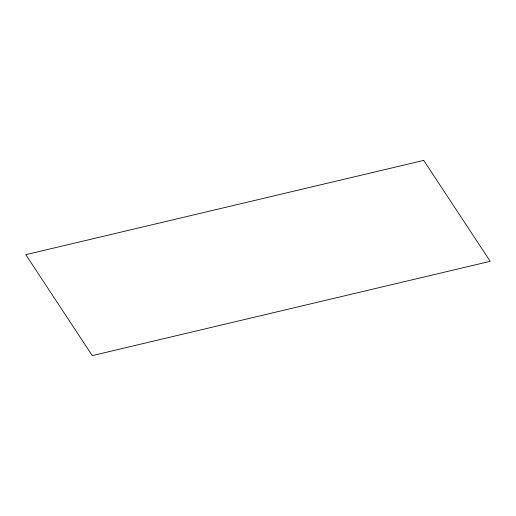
<?xml version="1.0" encoding="UTF-8"?>
<svg xmlns="http://www.w3.org/2000/svg" width="516" height="516" viewBox="0 0 516 516"><rect width="100%" height="100%" fill="white"/><g stroke="black" fill="none" stroke-linecap="round" stroke-linejoin="round"><path stroke-width="0.77" d="M423.726 160.386L25.8 254.678L92.274 355.614L490.2 261.322L423.726 160.386"/></g></svg>
